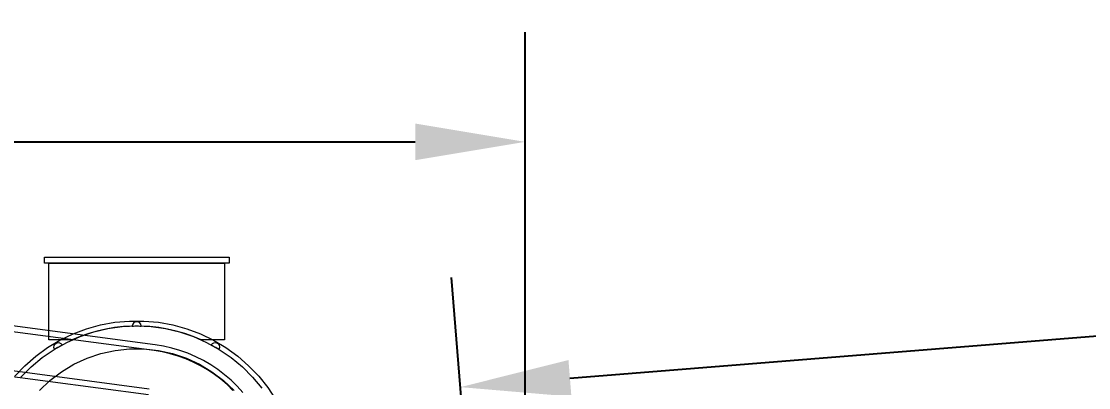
# Model space of a CAD drawing. Header units: millimetres. Extents: x -1970 to 34302, y -65268 to 6837.
# Drawn here: x 26941 to 28397, y 1746 to 2247 of the extents above; entities that cross this region are included whole.
import ezdxf

# ---------------------------------------------------------------- set-up
doc = ezdxf.new("R2010")
doc.units = ezdxf.units.MM
doc.layers.add('COTAS_P', color=1, linetype='Continuous', lineweight=0)
doc.layers.add('lateral_briquetadora', color=7, linetype='Continuous', lineweight=0)
doc.dimstyles.new('R19_100', dxfattribs={"dimtxt": 250, "dimasz": 150, "dimexe": 150, "dimexo": 80, "dimgap": 100, "dimtad": 1, "dimtih": 1, "dimtoh": 1, "dimdsep": 46, "dimcen": 0.09, "dimadec": 0, "dimazin": 0, "dimtfac": 1, "dimtdec": 4, "dimtofl": 0, "dimtmove": 0, "dimatfit": 3, "dimfxl": 1, "dimtolj": 1, "dimtzin": 0, "dimarcsym": 0})

# ---------------------------------------------------------------- blocks, each defined once
blk = doc.blocks.new('*D6')
at = {"layer": 'COTAS_P', "color": 0, "lineweight": -2, "transparency": 16777216}
for p, q in [((25128.2, 1262), (25128.2, 2232)), ((27628.2, 1262), (27628.2, 2232)), ((25278.2, 2082), (27478.2, 2082))]:
    blk.add_line(p, q, dxfattribs=at)
at = {"layer": 'COTAS_P', "color": 0, "transparency": 16777216}
for points in [[(25278.2, 2107), (25278.2, 2057), (25128.2, 2082)], [(27478.2, 2107), (27478.2, 2057), (27628.2, 2082)]]:
    blk.add_solid(points, dxfattribs=at)
at = {"layer": 'Defpoints', "color": 0, "transparency": 16777216}
for p in [(27628.2, 2082), (25128.2, 1182), (27628.2, 1182)]:
    blk.add_point(p, dxfattribs=at)
blk = doc.blocks.new('*D9')
at = {"layer": 'COTAS_P', "color": 0, "lineweight": -2, "transparency": 16777216}
for p, q in [((31941.6, 1279.7), (31863.6, 2246.6)), ((27689.3, 1759.2), (31726.2, 2085)), ((27605.7, 929.7), (27527.7, 1896.6))]:
    blk.add_line(p, q, dxfattribs=at)
at = {"layer": 'COTAS_P', "color": 0, "transparency": 16777216}
for points in [[(31724.1, 2109.9), (31728.2, 2060.1), (31875.7, 2097.1)], [(27687.3, 1784.1), (27691.3, 1734.2), (27539.8, 1747.1)]]:
    blk.add_solid(points, dxfattribs=at)
at = {"layer": 'Defpoints', "color": 0, "transparency": 16777216}
for p in [(31875.7, 2097.1), (31948.1, 1200), (27612.2, 850)]:
    blk.add_point(p, dxfattribs=at)

msp = doc.modelspace()

# ---------------------------------------------------------------- linework, layer by layer
at = {"layer": 'lateral_briquetadora'}
for p, q in [((27122.138, 1797.017), (25375.827, 2028.852)), ((27123.191, 1804.947), (25376.879, 2036.782)), ((27114.11, 1736.548), (25367.799, 1968.382)), ((27115.163, 1744.478), (25368.852, 1976.313)), ((26972.187, 1916.6), (26972.187, 1924.6)), ((26972.187, 1924.6), (27224.187, 1924.6)), ((27224.187, 1924.6), (27224.187, 1916.6)), ((27224.187, 1916.6), (26972.187, 1916.6)), ((26978.187, 1811.6), (26978.187, 1916.6)), ((26978.187, 1916.6), (27218.187, 1916.6)), ((27218.187, 1916.6), (27218.187, 1811.6)), ((27049.009, 1832.059), (27068.521, 1835.6)), ((27068.521, 1835.6), (27088.271, 1837.377)), ((27088.271, 1837.377), (27108.102, 1837.377)), ((27094.446, 1835.291), (27092.781, 1833.203)), ((27096.851, 1836.45), (27094.446, 1835.291)), ((27099.522, 1836.45), (27096.851, 1836.45)), ((27101.928, 1835.291), (27099.522, 1836.45)), ((27103.592, 1833.203), (27101.928, 1835.291)), ((27108.102, 1837.377), (27127.852, 1835.6)), ((27127.852, 1835.6), (27147.364, 1832.059)), ((27011.328, 1819.816), (27029.894, 1826.783)), ((27020.881, 1816.149), (27039.623, 1822.431)), ((27029.894, 1826.783), (27049.009, 1832.059)), ((27044.283, 1823.7), (27032.644, 1820.316)), ((27039.623, 1822.431), (27058.864, 1826.956)), ((27056.095, 1826.42), (27044.283, 1823.7)), ((27068.042, 1828.466), (27056.095, 1826.42)), ((27058.864, 1826.956), (27078.441, 1829.687)), ((27080.085, 1829.833), (27068.042, 1828.466)), ((27078.441, 1829.687), (27098.187, 1830.6)), ((27092.187, 1830.516), (27080.085, 1829.833)), ((27092.781, 1833.203), (27092.187, 1830.6)), ((27092.187, 1830.588), (27092.187, 1830.6)), ((27092.187, 1830.576), (27092.187, 1830.588)), ((27092.187, 1830.564), (27092.187, 1830.576)), ((27092.187, 1830.552), (27092.187, 1830.564)), ((27092.187, 1830.516), (27093.901, 1830.557)), ((27092.187, 1830.54), (27092.187, 1830.552)), ((27092.187, 1830.528), (27092.187, 1830.54)), ((27092.187, 1830.516), (27092.187, 1830.528)), ((27093.901, 1830.557), (27095.615, 1830.585)), ((27095.615, 1830.585), (27097.329, 1830.598)), ((27097.329, 1830.598), (27099.044, 1830.598)), ((27098.187, 1830.6), (27117.932, 1829.687)), ((27099.044, 1830.598), (27100.758, 1830.585)), ((27100.758, 1830.585), (27102.472, 1830.557)), ((27102.472, 1830.557), (27104.186, 1830.516)), ((27104.187, 1830.6), (27103.592, 1833.203)), ((27104.186, 1830.564), (27104.187, 1830.576)), ((27104.186, 1830.552), (27104.186, 1830.564)), ((27104.186, 1830.54), (27104.186, 1830.552)), ((27104.186, 1830.528), (27104.186, 1830.54)), ((27104.186, 1830.516), (27104.186, 1830.528)), ((27116.288, 1829.833), (27104.186, 1830.516)), ((27104.187, 1830.588), (27104.187, 1830.6)), ((27104.187, 1830.576), (27104.187, 1830.588)), ((27128.331, 1828.466), (27116.288, 1829.833)), ((27117.932, 1829.687), (27137.509, 1826.956)), ((27140.278, 1826.42), (27128.331, 1828.466)), ((27137.509, 1826.956), (27156.75, 1822.431)), ((27152.09, 1823.7), (27140.278, 1826.42)), ((27147.364, 1832.059), (27166.479, 1826.783)), ((27163.729, 1820.316), (27152.09, 1823.7)), ((27156.75, 1822.431), (27175.492, 1816.149)), ((27166.479, 1826.783), (27185.045, 1819.816)), ((26976.438, 1801.041), (26993.462, 1811.212)), ((27010.033, 1811.6), (26978.187, 1811.6)), ((26985.53, 1798.546), (27002.799, 1808.165)), ((26985.588, 1804.088), (26987.097, 1806.32)), ((26987.097, 1806.32), (26989.43, 1807.666)), ((26989.43, 1807.666), (26992.116, 1807.857)), ((26992.116, 1807.857), (26994.616, 1806.853)), ((26993.462, 1811.212), (27011.328, 1819.816)), ((26994.616, 1806.853), (26996.424, 1804.856)), ((27002.799, 1808.165), (27020.881, 1816.149)), ((27021.215, 1816.278), (27010.033, 1811.6)), ((27032.644, 1820.316), (27021.215, 1816.278)), ((27175.158, 1816.278), (27163.729, 1820.316)), ((27186.34, 1811.6), (27175.158, 1816.278)), ((27175.492, 1816.149), (27193.575, 1808.165)), ((27185.045, 1819.816), (27202.912, 1811.212)), ((27218.187, 1811.6), (27186.34, 1811.6)), ((27193.575, 1808.165), (27210.843, 1798.546)), ((27199.949, 1804.856), (27201.39, 1806.575)), ((27201.39, 1806.575), (27203.361, 1807.645)), ((27202.912, 1811.212), (27219.935, 1801.041)), ((27203.361, 1807.645), (27205.587, 1807.916)), ((27205.587, 1807.916), (27207.757, 1807.351)), ((27207.757, 1807.351), (27209.569, 1806.028)), ((27209.569, 1806.028), (27210.767, 1804.133)), ((26960.395, 1789.385), (26976.438, 1801.041)), ((26969.223, 1787.376), (26985.53, 1798.546)), ((26985.208, 1801.421), (26985.588, 1804.088)), ((26986.033, 1798.857), (26985.208, 1801.421)), ((26986.033, 1798.857), (26987.497, 1799.749)), ((26987.497, 1799.749), (26988.967, 1800.63)), ((26988.967, 1800.63), (26990.445, 1801.499)), ((26990.445, 1801.499), (26991.93, 1802.357)), ((26991.93, 1802.357), (26993.421, 1803.202)), ((26993.421, 1803.202), (26994.919, 1804.035)), ((26994.919, 1804.035), (26996.424, 1804.856)), ((27030.451, 1786.603), (27049.229, 1792.93)), ((27049.229, 1792.93), (27068.58, 1797.189)), ((27068.58, 1797.189), (27088.279, 1799.332)), ((27088.279, 1799.332), (27108.094, 1799.332)), ((27108.094, 1799.332), (27127.793, 1797.189)), ((27133.129, 1795.214), (27122.138, 1797.017)), ((27134.665, 1803.065), (27123.191, 1804.947)), ((27127.793, 1797.189), (27147.144, 1792.93)), ((27143.989, 1792.742), (27133.129, 1795.214)), ((27146.003, 1800.485), (27134.665, 1803.065)), ((27154.678, 1789.611), (27143.989, 1792.742)), ((27157.161, 1797.216), (27146.003, 1800.485)), ((27147.144, 1792.93), (27165.922, 1786.603)), ((27168.099, 1793.27), (27157.161, 1797.216)), ((27178.775, 1788.663), (27168.099, 1793.27)), ((27199.949, 1804.856), (27201.454, 1804.035)), ((27201.454, 1804.035), (27202.952, 1803.202)), ((27202.952, 1803.202), (27204.443, 1802.357)), ((27204.443, 1802.357), (27205.928, 1801.499)), ((27205.928, 1801.499), (27207.406, 1800.63)), ((27207.406, 1800.63), (27208.877, 1799.749)), ((27208.877, 1799.749), (27210.34, 1798.857)), ((27210.561, 1799.261), (27210.34, 1798.857)), ((27210.75, 1799.682), (27210.561, 1799.261)), ((27210.906, 1800.115), (27210.75, 1799.682)), ((27210.767, 1804.133), (27211.187, 1801.929)), ((27210.843, 1798.546), (27227.15, 1787.376)), ((27211.028, 1800.559), (27210.906, 1800.115)), ((27211.116, 1801.011), (27211.028, 1800.559)), ((27211.169, 1801.469), (27211.116, 1801.011)), ((27211.187, 1801.929), (27211.169, 1801.469)), ((27219.935, 1801.041), (27235.978, 1789.385)), ((26945.462, 1776.338), (26960.395, 1789.385)), ((26954.016, 1774.748), (26969.223, 1787.376)), ((26995.489, 1768.067), (27012.468, 1778.283)), ((27012.468, 1778.283), (27030.451, 1786.603)), ((27165.155, 1785.831), (27154.678, 1789.611)), ((27175.381, 1781.418), (27165.155, 1785.831)), ((27165.922, 1786.603), (27183.905, 1778.283)), ((27185.319, 1776.387), (27175.381, 1781.418)), ((27189.149, 1783.411), (27178.775, 1788.663)), ((27183.905, 1778.283), (27200.884, 1768.067)), ((27199.182, 1777.535), (27189.149, 1783.411)), ((27208.837, 1771.055), (27199.182, 1777.535)), ((27227.15, 1787.376), (27242.357, 1774.748)), ((27235.978, 1789.385), (27250.911, 1776.338)), ((26931.758, 1762.004), (26945.462, 1776.338)), ((26940.039, 1760.771), (26954.016, 1774.748)), ((26979.715, 1756.076), (26995.489, 1768.067)), ((27194.93, 1770.758), (27185.319, 1776.387)), ((27204.178, 1764.552), (27194.93, 1770.758)), ((27200.884, 1768.067), (27216.658, 1756.076)), ((27213.03, 1757.792), (27204.178, 1764.552)), ((27218.078, 1763.998), (27208.837, 1771.055)), ((27226.869, 1756.388), (27218.078, 1763.998)), ((27242.357, 1774.748), (27256.334, 1760.771)), ((27250.911, 1776.338), (27264.615, 1762.004)), ((26965.329, 1742.449), (26979.715, 1756.076)), ((27221.451, 1750.502), (27213.03, 1757.792)), ((27216.658, 1756.076), (27231.044, 1742.449)), ((27229.411, 1742.712), (27221.451, 1750.502)), ((27235.179, 1748.255), (27226.869, 1756.388)), ((27242.976, 1739.629), (27235.179, 1748.255)), ((27256.334, 1760.771), (27268.962, 1745.564)), ((27264.615, 1762.004), (27276.979, 1746.501)), ((27276.979, 1746.501), (27287.904, 1729.951))]:
    msp.add_line(p, q, dxfattribs=at)

# ---------------------------------------------------------------- dimensions: what is measured, and where the dimension line sits
at = {"layer": 'COTAS_P'}
for p1, p2, picture, middle in [((27612.187, 850), (31948.083, 1200), '*D9', (29707.721, 1922.082)), ((25128.187, 1182), (27628.187, 1182), '*D6', (26378.187, 2082))]:
    dim = msp.add_aligned_dim(p1=p1, p2=p2, distance=900, text='<> P', dimstyle='R19_100', dxfattribs=at)
    dim.commit()
    dim.dimension.update_dxf_attribs({"geometry": picture, "text_midpoint": middle})

doc.saveas('drawing.dxf')
